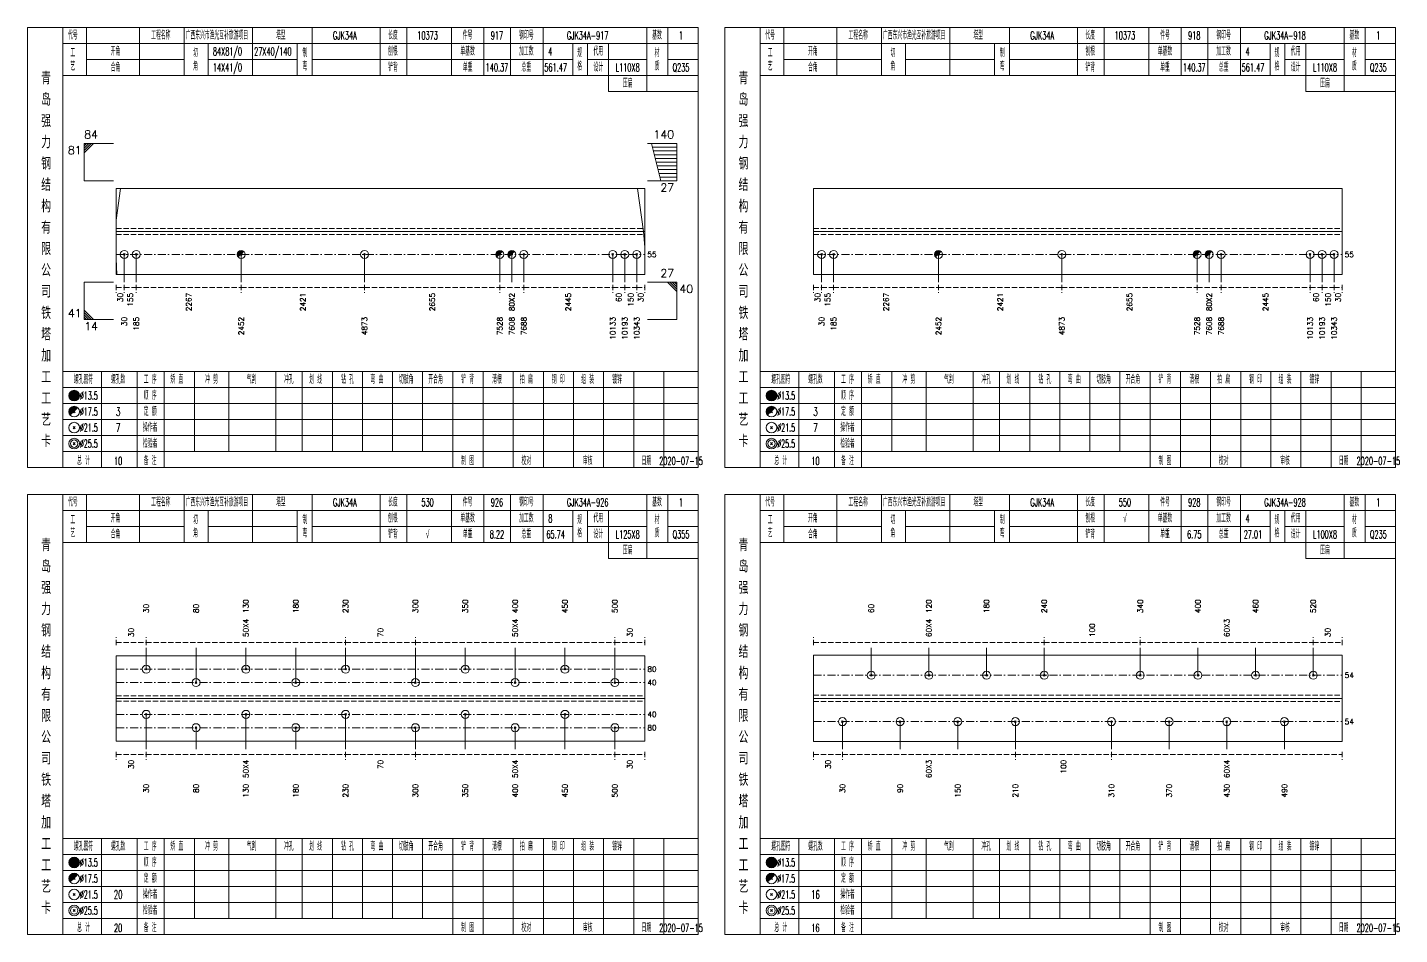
# Model space of a CAD drawing. Extents: x 0 to 2606, y -377 to 6479.
# Drawn here: x 0 to 514, y 2100 to 2440 of the extents above; entities that cross this region are included whole.
import ezdxf
from ezdxf.enums import TextEntityAlignment as Align

# ---------------------------------------------------------------- set-up
doc = ezdxf.new("R2010")
doc.units = 0
doc.header["$MEASUREMENT"] = 0
doc.linetypes.add('一点画线', pattern=[5.2, 3, -1, 0.2, -1])
doc.linetypes.add('虚线', pattern=[2.75, 2, -0.75])
doc.layers.get('0').update_dxf_attribs({"linetype": 'CONTINUOUS', "lineweight": 25})
doc.layers.add('1', color=7, linetype='CONTINUOUS', lineweight=25)
doc.layers.add('4', color=7, linetype='CONTINUOUS', lineweight=25)
doc.styles.get("Standard").update_dxf_attribs({"font": 'simplex.shx', "width": 0.7, "height": 3, "bigfont": 'gbhzfs.shx'})

msp = doc.modelspace()

# ---------------------------------------------------------------- linework, layer by layer
at = {"color": 7, "linetype": 'Continuous', "lineweight": 13}
for p, q in [((21.3, 2396.5), (32.3, 2396.5)), ((21.3, 2382.5), (21.3, 2396.5)), ((22.18, 2396.5), (21.3, 2395.62)), ((23.05, 2396.5), (21.3, 2394.75)), ((23.93, 2396.5), (21.3, 2393.88)), ((24.8, 2396.5), (21.3, 2393)), ((243.4, 2396.5), (232.4, 2396.5)), ((237.4, 2382.5), (233.9, 2396.5)), ((243.4, 2395.1), (234.25, 2395.1)), ((243.4, 2393.7), (234.6, 2393.7)), ((243.4, 2392.3), (234.95, 2392.3)), ((243.4, 2382.5), (243.4, 2396.5)), ((243.4, 2390.9), (235.3, 2390.9)), ((243.4, 2389.5), (235.65, 2389.5)), ((243.4, 2388.1), (236, 2388.1)), ((243.4, 2386.7), (236.35, 2386.7)), ((21.3, 2382.5), (32.3, 2382.5)), ((243.4, 2382.5), (232.4, 2382.5)), ((243.4, 2385.3), (236.7, 2385.3)), ((243.4, 2383.9), (237.05, 2383.9)), ((33.3, 2367.74), (34.9, 2379.59)), ((230.88, 2363.5), (228.73, 2379.59)), ((231.4, 2357.65), (230.88, 2363.5)), ((33.3, 2353.41), (33.57, 2347.41)), ((36.3, 2354.91), (36.3, 2344.5)), ((40.8, 2354.91), (40.8, 2344.5)), ((80.13, 2354.91), (80.13, 2344.5)), ((126.36, 2354.91), (126.36, 2344.5)), ((177.07, 2354.91), (177.07, 2344.5)), ((181.57, 2354.91), (181.57, 2344.5)), ((186.07, 2354.91), (186.07, 2344.5)), ((219.4, 2354.91), (219.4, 2344.5)), ((223.9, 2354.91), (223.9, 2344.5)), ((228.4, 2354.91), (228.4, 2344.5)), ((297.7, 2354.91), (297.7, 2344.5)), ((302.2, 2354.91), (302.2, 2344.5)), ((341.53, 2354.91), (341.53, 2344.5)), ((387.76, 2354.91), (387.76, 2344.5)), ((438.47, 2354.91), (438.47, 2344.5)), ((442.97, 2354.91), (442.97, 2344.5)), ((447.47, 2354.91), (447.47, 2344.5)), ((480.8, 2354.91), (480.8, 2344.5)), ((485.3, 2354.91), (485.3, 2344.5)), ((489.8, 2354.91), (489.8, 2344.5)), ((21.3, 2344.5), (32.3, 2344.5)), ((21.3, 2344.5), (21.3, 2330.5)), ((243.4, 2344.5), (232.4, 2344.5)), ((239.9, 2344.5), (243.4, 2341)), ((240.78, 2344.5), (243.4, 2341.88)), ((241.65, 2344.5), (243.4, 2342.75)), ((242.53, 2344.5), (243.4, 2343.62)), ((243.4, 2344.5), (243.4, 2330.5)), ((24.8, 2330.5), (21.3, 2334)), ((23.93, 2330.5), (21.3, 2333.12)), ((23.05, 2330.5), (21.3, 2332.25)), ((22.18, 2330.5), (21.3, 2331.38)), ((21.3, 2330.5), (32.3, 2330.5)), ((243.4, 2330.5), (232.4, 2330.5)), ((44.51, 2199.46), (44.51, 2207.5)), ((63.2, 2194.46), (63.2, 2207.5)), ((81.89, 2199.46), (81.89, 2207.5)), ((100.58, 2194.46), (100.58, 2207.5)), ((119.27, 2199.46), (119.27, 2207.5)), ((145.43, 2194.46), (145.43, 2207.5)), ((164.12, 2199.46), (164.12, 2207.5)), ((182.81, 2194.46), (182.81, 2207.5)), ((201.5, 2199.46), (201.5, 2207.5)), ((220.19, 2194.46), (220.19, 2207.5)), ((316.31, 2197.2), (316.31, 2207.5)), ((337.92, 2197.2), (337.92, 2207.5)), ((359.53, 2197.2), (359.53, 2207.5)), ((381.14, 2197.2), (381.14, 2207.5)), ((417.16, 2197.2), (417.16, 2207.5)), ((438.77, 2197.2), (438.77, 2207.5)), ((460.38, 2197.2), (460.38, 2207.5)), ((481.99, 2197.2), (481.99, 2207.5)), ((44.21, 2199.16), (44.81, 2199.76)), ((44.81, 2199.16), (44.21, 2199.76)), ((81.59, 2199.16), (82.19, 2199.76)), ((82.19, 2199.16), (81.59, 2199.76)), ((118.97, 2199.16), (119.57, 2199.76)), ((119.57, 2199.16), (118.97, 2199.76)), ((163.82, 2199.16), (164.42, 2199.76)), ((164.42, 2199.16), (163.82, 2199.76)), ((201.2, 2199.16), (201.8, 2199.76)), ((201.8, 2199.16), (201.2, 2199.76)), ((316.01, 2196.9), (316.61, 2197.5)), ((316.61, 2196.9), (316.01, 2197.5)), ((337.62, 2196.9), (338.22, 2197.5)), ((338.22, 2196.9), (337.62, 2197.5)), ((359.23, 2196.9), (359.83, 2197.5)), ((359.83, 2196.9), (359.23, 2197.5)), ((380.84, 2196.9), (381.44, 2197.5)), ((381.44, 2196.9), (380.84, 2197.5)), ((416.86, 2196.9), (417.46, 2197.5)), ((417.46, 2196.9), (416.86, 2197.5)), ((438.47, 2196.9), (439.07, 2197.5)), ((439.07, 2196.9), (438.47, 2197.5)), ((460.08, 2196.9), (460.68, 2197.5)), ((460.68, 2196.9), (460.08, 2197.5)), ((481.69, 2196.9), (482.29, 2197.5)), ((482.29, 2196.9), (481.69, 2197.5)), ((62.9, 2194.16), (63.5, 2194.76)), ((63.5, 2194.16), (62.9, 2194.76)), ((100.28, 2194.16), (100.88, 2194.76)), ((100.88, 2194.16), (100.28, 2194.76)), ((145.13, 2194.16), (145.73, 2194.76)), ((145.73, 2194.16), (145.13, 2194.76)), ((182.51, 2194.16), (183.11, 2194.76)), ((183.11, 2194.16), (182.51, 2194.76)), ((219.89, 2194.16), (220.49, 2194.76)), ((220.49, 2194.16), (219.89, 2194.76)), ((44.51, 2182.54), (44.51, 2169.5)), ((81.89, 2182.54), (81.89, 2169.5)), ((119.27, 2182.54), (119.27, 2169.5)), ((164.12, 2182.54), (164.12, 2169.5)), ((201.5, 2182.54), (201.5, 2169.5)), ((63.2, 2177.54), (63.2, 2169.5)), ((100.58, 2177.54), (100.58, 2169.5)), ((145.43, 2177.54), (145.43, 2169.5)), ((182.81, 2177.54), (182.81, 2169.5)), ((220.19, 2177.54), (220.19, 2169.5)), ((305.51, 2179.8), (305.51, 2169.5)), ((327.12, 2179.8), (327.12, 2169.5)), ((348.73, 2179.8), (348.73, 2169.5)), ((370.34, 2179.8), (370.34, 2169.5)), ((406.36, 2179.8), (406.36, 2169.5)), ((427.97, 2179.8), (427.97, 2169.5)), ((449.58, 2179.8), (449.58, 2169.5)), ((471.19, 2179.8), (471.19, 2169.5))]:
    msp.add_line(p, q, dxfattribs=at)
at = {"color": 7, "linetype": 'Continuous', "lineweight": 18}
for p, q in [((33.3, 2379.59), (33.3, 2347.41)), ((33.3, 2379.59), (231.4, 2379.59)), ((231.4, 2379.59), (231.4, 2347.41)), ((294.7, 2379.59), (294.7, 2347.41)), ((294.7, 2379.59), (492.8, 2379.59)), ((492.8, 2379.59), (492.8, 2347.41)), ((33.3, 2363.5), (231.4, 2363.5)), ((294.7, 2363.5), (492.8, 2363.5)), ((33.3, 2204.46), (33.3, 2172.54)), ((33.3, 2204.46), (231.4, 2204.46)), ((231.4, 2204.46), (231.4, 2172.54)), ((294.7, 2204.7), (294.7, 2172.3)), ((294.7, 2204.7), (492.8, 2204.7)), ((492.8, 2204.7), (492.8, 2172.3)), ((33.3, 2188.5), (231.4, 2188.5)), ((294.7, 2188.5), (492.8, 2188.5))]:
    msp.add_line(p, q, dxfattribs=at)
at = {"color": 1, "linetype": '虚线', "lineweight": 18}
for p, q in [((33.3, 2364.59), (231.4, 2364.59)), ((33.3, 2362.41), (231.4, 2362.41)), ((294.7, 2364.59), (492.8, 2364.59)), ((294.7, 2362.41), (492.8, 2362.41)), ((33.3, 2189.46), (231.4, 2189.46)), ((33.3, 2187.54), (231.4, 2187.54)), ((294.7, 2189.7), (492.8, 2189.7)), ((294.7, 2187.3), (492.8, 2187.3))]:
    msp.add_line(p, q, dxfattribs=at)
at = {"color": 3, "linetype": '一点画线', "lineweight": 13}
for p, q in [((33.3, 2354.91), (231.4, 2354.91)), ((294.7, 2354.91), (492.8, 2354.91)), ((33.3, 2199.46), (231.4, 2199.46)), ((294.7, 2197.2), (492.8, 2197.2)), ((33.3, 2194.46), (231.4, 2194.46)), ((33.3, 2182.54), (231.4, 2182.54)), ((33.3, 2177.54), (231.4, 2177.54)), ((294.7, 2179.8), (492.8, 2179.8))]:
    msp.add_line(p, q, dxfattribs=at)
at = {"color": 8, "linetype": '虚线', "lineweight": 9}
for p, q in [((33.3, 2343.5), (33.3, 2340.5)), ((33.3, 2342.5), (36.3, 2342.5)), ((36.3, 2343.5), (36.3, 2340.5)), ((36.3, 2343.5), (36.3, 2340.5)), ((36.3, 2342.5), (40.8, 2342.5)), ((40.8, 2343.5), (40.8, 2340.5)), ((40.8, 2343.5), (40.8, 2340.5)), ((40.8, 2342.5), (80.13, 2342.5)), ((80.13, 2343.5), (80.13, 2340.5)), ((80.13, 2343.5), (80.13, 2340.5)), ((80.13, 2342.5), (126.36, 2342.5)), ((126.36, 2343.5), (126.36, 2340.5)), ((126.36, 2343.5), (126.36, 2340.5)), ((126.36, 2342.5), (177.07, 2342.5)), ((177.07, 2343.5), (177.07, 2340.5)), ((177.07, 2343.5), (177.07, 2340.5)), ((177.07, 2342.5), (186.07, 2342.5)), ((186.07, 2343.5), (186.07, 2340.5)), ((186.07, 2343.5), (186.07, 2340.5)), ((186.07, 2342.5), (219.4, 2342.5)), ((219.4, 2343.5), (219.4, 2340.5)), ((219.4, 2343.5), (219.4, 2340.5)), ((219.4, 2342.5), (223.9, 2342.5)), ((223.9, 2343.5), (223.9, 2340.5)), ((223.9, 2343.5), (223.9, 2340.5)), ((223.9, 2342.5), (228.4, 2342.5)), ((228.4, 2343.5), (228.4, 2340.5)), ((228.4, 2343.5), (228.4, 2340.5)), ((228.4, 2342.5), (231.4, 2342.5)), ((231.4, 2343.5), (231.4, 2340.5)), ((294.7, 2343.5), (294.7, 2340.5)), ((294.7, 2342.5), (297.7, 2342.5)), ((297.7, 2343.5), (297.7, 2340.5)), ((297.7, 2343.5), (297.7, 2340.5)), ((297.7, 2342.5), (302.2, 2342.5)), ((302.2, 2343.5), (302.2, 2340.5)), ((302.2, 2343.5), (302.2, 2340.5)), ((302.2, 2342.5), (341.53, 2342.5)), ((341.53, 2343.5), (341.53, 2340.5)), ((341.53, 2343.5), (341.53, 2340.5)), ((341.53, 2342.5), (387.76, 2342.5)), ((387.76, 2343.5), (387.76, 2340.5)), ((387.76, 2343.5), (387.76, 2340.5)), ((387.76, 2342.5), (438.47, 2342.5)), ((438.47, 2343.5), (438.47, 2340.5)), ((438.47, 2343.5), (438.47, 2340.5)), ((438.47, 2342.5), (447.47, 2342.5)), ((447.47, 2343.5), (447.47, 2340.5)), ((447.47, 2343.5), (447.47, 2340.5)), ((447.47, 2342.5), (480.8, 2342.5)), ((480.8, 2343.5), (480.8, 2340.5)), ((480.8, 2343.5), (480.8, 2340.5)), ((480.8, 2342.5), (485.3, 2342.5)), ((485.3, 2343.5), (485.3, 2340.5)), ((485.3, 2343.5), (485.3, 2340.5)), ((485.3, 2342.5), (489.8, 2342.5)), ((489.8, 2343.5), (489.8, 2340.5)), ((489.8, 2343.5), (489.8, 2340.5)), ((489.8, 2342.5), (492.8, 2342.5)), ((492.8, 2343.5), (492.8, 2340.5)), ((33.3, 2208.5), (33.3, 2211.5)), ((33.3, 2209.5), (44.51, 2209.5)), ((44.51, 2208.5), (44.51, 2211.5)), ((44.51, 2208.5), (44.51, 2211.5)), ((44.51, 2209.5), (119.27, 2209.5)), ((119.27, 2208.5), (119.27, 2211.5)), ((119.27, 2208.5), (119.27, 2211.5)), ((119.27, 2209.5), (145.43, 2209.5)), ((145.43, 2208.5), (145.43, 2211.5)), ((145.43, 2208.5), (145.43, 2211.5)), ((145.43, 2209.5), (220.19, 2209.5)), ((220.19, 2208.5), (220.19, 2211.5)), ((220.19, 2208.5), (220.19, 2211.5)), ((220.19, 2209.5), (231.4, 2209.5)), ((231.4, 2208.5), (231.4, 2211.5)), ((294.7, 2208.5), (294.7, 2211.5)), ((294.7, 2209.5), (381.14, 2209.5)), ((381.14, 2208.5), (381.14, 2211.5)), ((381.14, 2208.5), (381.14, 2211.5)), ((381.14, 2209.5), (417.16, 2209.5)), ((417.16, 2208.5), (417.16, 2211.5)), ((417.16, 2208.5), (417.16, 2211.5)), ((417.16, 2209.5), (481.99, 2209.5)), ((481.99, 2208.5), (481.99, 2211.5)), ((481.99, 2208.5), (481.99, 2211.5)), ((481.99, 2209.5), (492.8, 2209.5)), ((492.8, 2208.5), (492.8, 2211.5)), ((33.3, 2168.5), (33.3, 2165.5)), ((33.3, 2167.5), (44.51, 2167.5)), ((44.51, 2168.5), (44.51, 2165.5)), ((44.51, 2168.5), (44.51, 2165.5)), ((44.51, 2167.5), (119.27, 2167.5)), ((119.27, 2168.5), (119.27, 2165.5)), ((119.27, 2168.5), (119.27, 2165.5)), ((119.27, 2167.5), (145.43, 2167.5)), ((145.43, 2168.5), (145.43, 2165.5)), ((145.43, 2168.5), (145.43, 2165.5)), ((145.43, 2167.5), (220.19, 2167.5)), ((220.19, 2168.5), (220.19, 2165.5)), ((220.19, 2168.5), (220.19, 2165.5)), ((220.19, 2167.5), (231.4, 2167.5)), ((231.4, 2168.5), (231.4, 2165.5)), ((294.7, 2168.5), (294.7, 2165.5)), ((294.7, 2167.5), (305.51, 2167.5)), ((305.51, 2168.5), (305.51, 2165.5)), ((305.51, 2168.5), (305.51, 2165.5)), ((305.51, 2167.5), (370.34, 2167.5)), ((370.34, 2168.5), (370.34, 2165.5)), ((370.34, 2168.5), (370.34, 2165.5)), ((370.34, 2167.5), (406.36, 2167.5)), ((406.36, 2168.5), (406.36, 2165.5)), ((406.36, 2168.5), (406.36, 2165.5)), ((406.36, 2167.5), (492.8, 2167.5)), ((492.8, 2168.5), (492.8, 2165.5))]:
    msp.add_line(p, q, dxfattribs=at)
at = {"color": 7, "linetype": 'Continuous', "lineweight": 13}
for centre in [(44.51, 2199.46), (81.89, 2199.46), (119.27, 2199.46), (164.12, 2199.46), (201.5, 2199.46), (316.31, 2197.2), (337.92, 2197.2), (359.53, 2197.2), (381.14, 2197.2), (417.16, 2197.2), (438.77, 2197.2), (460.38, 2197.2), (481.99, 2197.2), (63.2, 2194.46), (100.58, 2194.46), (145.43, 2194.46), (182.81, 2194.46), (220.19, 2194.46)]:
    msp.add_circle(centre, 1.5, dxfattribs=at)
at = {"layer": '1', "color": 7, "linetype": 'Continuous', "lineweight": 13}
for p, q in [((36, 2354.61), (36.6, 2355.21)), ((36.6, 2354.61), (36, 2355.21)), ((40.5, 2354.61), (41.1, 2355.21)), ((41.1, 2354.61), (40.5, 2355.21)), ((126.06, 2354.61), (126.66, 2355.21)), ((126.66, 2354.61), (126.06, 2355.21)), ((185.77, 2354.61), (186.37, 2355.21)), ((186.37, 2354.61), (185.77, 2355.21)), ((219.1, 2354.61), (219.7, 2355.21)), ((219.7, 2354.61), (219.1, 2355.21)), ((223.6, 2354.61), (224.2, 2355.21)), ((224.2, 2354.61), (223.6, 2355.21)), ((228.1, 2354.61), (228.7, 2355.21)), ((228.7, 2354.61), (228.1, 2355.21)), ((297.4, 2354.61), (298, 2355.21)), ((298, 2354.61), (297.4, 2355.21)), ((301.9, 2354.61), (302.5, 2355.21)), ((302.5, 2354.61), (301.9, 2355.21)), ((387.46, 2354.61), (388.06, 2355.21)), ((388.06, 2354.61), (387.46, 2355.21)), ((447.17, 2354.61), (447.77, 2355.21)), ((447.77, 2354.61), (447.17, 2355.21)), ((480.5, 2354.61), (481.1, 2355.21)), ((481.1, 2354.61), (480.5, 2355.21)), ((485, 2354.61), (485.6, 2355.21)), ((485.6, 2354.61), (485, 2355.21)), ((489.5, 2354.61), (490.1, 2355.21)), ((490.1, 2354.61), (489.5, 2355.21)), ((44.21, 2182.24), (44.81, 2182.84)), ((44.81, 2182.24), (44.21, 2182.84)), ((81.59, 2182.24), (82.19, 2182.84)), ((82.19, 2182.24), (81.59, 2182.84)), ((118.97, 2182.24), (119.57, 2182.84)), ((119.57, 2182.24), (118.97, 2182.84)), ((163.82, 2182.24), (164.42, 2182.84)), ((164.42, 2182.24), (163.82, 2182.84)), ((201.2, 2182.24), (201.8, 2182.84)), ((201.8, 2182.24), (201.2, 2182.84)), ((62.9, 2177.24), (63.5, 2177.84)), ((63.5, 2177.24), (62.9, 2177.84)), ((100.28, 2177.24), (100.88, 2177.84)), ((100.88, 2177.24), (100.28, 2177.84)), ((145.13, 2177.24), (145.73, 2177.84)), ((145.73, 2177.24), (145.13, 2177.84)), ((182.51, 2177.24), (183.11, 2177.84)), ((183.11, 2177.24), (182.51, 2177.84)), ((219.89, 2177.24), (220.49, 2177.84)), ((220.49, 2177.24), (219.89, 2177.84)), ((305.21, 2179.5), (305.81, 2180.1)), ((305.81, 2179.5), (305.21, 2180.1)), ((326.82, 2179.5), (327.42, 2180.1)), ((327.42, 2179.5), (326.82, 2180.1)), ((348.43, 2179.5), (349.03, 2180.1)), ((349.03, 2179.5), (348.43, 2180.1)), ((370.04, 2179.5), (370.64, 2180.1)), ((370.64, 2179.5), (370.04, 2180.1)), ((406.06, 2179.5), (406.66, 2180.1)), ((406.66, 2179.5), (406.06, 2180.1)), ((427.67, 2179.5), (428.27, 2180.1)), ((428.27, 2179.5), (427.67, 2180.1)), ((449.28, 2179.5), (449.88, 2180.1)), ((449.88, 2179.5), (449.28, 2180.1)), ((470.89, 2179.5), (471.49, 2180.1)), ((471.49, 2179.5), (470.89, 2180.1))]:
    msp.add_line(p, q, dxfattribs=at)
at = {"layer": '1', "color": 7, "linetype": 'Continuous', "lineweight": 0}
for p, q in [((79.83, 2354.61), (80.43, 2355.21)), ((79.83, 2355.21), (80.43, 2354.61)), ((176.77, 2354.61), (177.37, 2355.21)), ((176.77, 2355.21), (177.37, 2354.61)), ((181.27, 2354.61), (181.87, 2355.21)), ((181.27, 2355.21), (181.87, 2354.61)), ((341.23, 2354.61), (341.83, 2355.21)), ((341.23, 2355.21), (341.83, 2354.61)), ((438.17, 2354.61), (438.77, 2355.21)), ((438.17, 2355.21), (438.77, 2354.61)), ((442.67, 2354.61), (443.27, 2355.21)), ((442.67, 2355.21), (443.27, 2354.61))]:
    msp.add_line(p, q, dxfattribs=at)
at = {"layer": '1', "color": 7, "linetype": 'Continuous', "lineweight": 18}
for p, q in [((33.3, 2347.41), (231.4, 2347.41)), ((294.7, 2347.41), (492.8, 2347.41)), ((33.3, 2172.54), (231.4, 2172.54)), ((294.7, 2172.3), (492.8, 2172.3))]:
    msp.add_line(p, q, dxfattribs=at)
at = {"layer": '1', "color": 7, "linetype": 'Continuous', "lineweight": 13}
for centre in [(36.3, 2354.91), (40.8, 2354.91), (80.13, 2354.91), (126.36, 2354.91), (177.07, 2354.91), (181.57, 2354.91), (186.07, 2354.91), (219.4, 2354.91), (223.9, 2354.91), (228.4, 2354.91), (297.7, 2354.91), (302.2, 2354.91), (341.53, 2354.91), (387.76, 2354.91), (438.47, 2354.91), (442.97, 2354.91), (447.47, 2354.91), (480.8, 2354.91), (485.3, 2354.91), (489.8, 2354.91), (44.51, 2182.54), (81.89, 2182.54), (119.27, 2182.54), (164.12, 2182.54), (201.5, 2182.54), (305.51, 2179.8), (327.12, 2179.8), (348.73, 2179.8), (370.34, 2179.8), (406.36, 2179.8), (427.97, 2179.8), (449.58, 2179.8), (471.19, 2179.8), (63.2, 2177.54), (100.58, 2177.54), (145.43, 2177.54), (182.81, 2177.54), (220.19, 2177.54)]:
    msp.add_circle(centre, 1.5, dxfattribs=at)
for centre, radius in [((80.13, 2354.91), 1.35), ((80.13, 2354.91), 1.2), ((80.13, 2354.91), 1.05), ((80.13, 2354.91), 0.9), ((177.07, 2354.91), 1.35), ((177.07, 2354.91), 1.2), ((177.07, 2354.91), 1.05), ((177.07, 2354.91), 0.9), ((181.57, 2354.91), 1.35), ((181.57, 2354.91), 1.2), ((181.57, 2354.91), 1.05), ((181.57, 2354.91), 0.9), ((341.53, 2354.91), 1.35), ((341.53, 2354.91), 1.2), ((341.53, 2354.91), 1.05), ((341.53, 2354.91), 0.9), ((438.47, 2354.91), 1.35), ((438.47, 2354.91), 1.2), ((438.47, 2354.91), 1.05), ((438.47, 2354.91), 0.9), ((442.97, 2354.91), 1.35), ((442.97, 2354.91), 1.2), ((442.97, 2354.91), 1.05), ((442.97, 2354.91), 0.9), ((80.13, 2354.91), 0.75), ((80.13, 2354.91), 0.6), ((80.13, 2354.91), 0.45), ((80.13, 2354.91), 0.3), ((80.13, 2354.91), 0.15), ((177.07, 2354.91), 0.75), ((177.07, 2354.91), 0.6), ((177.07, 2354.91), 0.45), ((177.07, 2354.91), 0.3), ((177.07, 2354.91), 0.15), ((181.57, 2354.91), 0.75), ((181.57, 2354.91), 0.6), ((181.57, 2354.91), 0.45), ((181.57, 2354.91), 0.3), ((181.57, 2354.91), 0.15), ((341.53, 2354.91), 0.75), ((341.53, 2354.91), 0.6), ((341.53, 2354.91), 0.45), ((341.53, 2354.91), 0.3), ((341.53, 2354.91), 0.15), ((438.47, 2354.91), 0.75), ((438.47, 2354.91), 0.6), ((438.47, 2354.91), 0.45), ((438.47, 2354.91), 0.3), ((438.47, 2354.91), 0.15), ((442.97, 2354.91), 0.75), ((442.97, 2354.91), 0.6), ((442.97, 2354.91), 0.45), ((442.97, 2354.91), 0.3), ((442.97, 2354.91), 0.15)]:
    msp.add_arc(centre, radius, 45, 225, dxfattribs=at)
at = {"layer": '4', "color": 1, "linetype": 'Continuous', "lineweight": 18}
for p, q in [((13.3, 2275), (13.3, 2440)), ((22.2, 2422), (22.2, 2440)), ((42, 2422), (42, 2440)), ((58.8, 2422), (58.8, 2440)), ((84.4, 2422), (84.4, 2440)), ((106.7, 2422), (106.7, 2440)), ((132.2, 2422), (132.2, 2440)), ((142.2, 2422), (142.2, 2440)), ((158.9, 2422), (158.9, 2440)), ((171.1, 2422), (171.1, 2440)), ((181.1, 2422), (181.1, 2440)), ((193.3, 2422), (193.3, 2440)), ((232.2, 2416), (232.2, 2440)), ((240, 2422), (240, 2440)), ((274.7, 2275), (274.7, 2440)), ((283.6, 2422), (283.6, 2440)), ((303.4, 2422), (303.4, 2440)), ((320.2, 2422), (320.2, 2440)), ((345.8, 2422), (345.8, 2440)), ((368.1, 2422), (368.1, 2440)), ((393.6, 2422), (393.6, 2440)), ((403.6, 2422), (403.6, 2440)), ((420.3, 2422), (420.3, 2440)), ((432.5, 2422), (432.5, 2440)), ((442.5, 2422), (442.5, 2440)), ((454.7, 2422), (454.7, 2440)), ((493.6, 2416), (493.6, 2440)), ((501.4, 2422), (501.4, 2440)), ((13.3, 2434), (251.4, 2434)), ((67.8, 2422), (67.8, 2434)), ((101.1, 2422), (101.1, 2434)), ((204.4, 2422), (204.4, 2434)), ((210, 2422), (210, 2434)), ((217.8, 2416), (217.8, 2434)), ((274.7, 2434), (512.8, 2434)), ((329.2, 2422), (329.2, 2434)), ((362.5, 2422), (362.5, 2434)), ((465.8, 2422), (465.8, 2434)), ((471.4, 2422), (471.4, 2434)), ((479.2, 2416), (479.2, 2434)), ((22.2, 2428), (58.8, 2428)), ((67.8, 2428), (101.1, 2428)), ((106.7, 2428), (204.4, 2428)), ((210, 2428), (232.2, 2428)), ((240, 2428), (251.4, 2428)), ((283.6, 2428), (320.2, 2428)), ((329.2, 2428), (362.5, 2428)), ((368.1, 2428), (465.8, 2428)), ((471.4, 2428), (493.6, 2428)), ((501.4, 2428), (512.8, 2428)), ((13.3, 2422), (251.4, 2422)), ((274.7, 2422), (512.8, 2422)), ((217.8, 2416), (251.4, 2416)), ((479.2, 2416), (512.8, 2416)), ((13.3, 2311), (251.4, 2311)), ((27.8, 2275), (27.8, 2311)), ((41.1, 2275), (41.1, 2311)), ((51.2, 2275), (51.2, 2311)), ((62.6, 2281), (62.6, 2311)), ((75.5, 2281), (75.5, 2311)), ((93.1, 2281), (93.1, 2311)), ((103, 2281), (103, 2311)), ((114.3, 2281), (114.3, 2311)), ((125.6, 2281), (125.6, 2311)), ((136.9, 2281), (136.9, 2311)), ((148.1, 2281), (148.1, 2311)), ((159.5, 2281), (159.5, 2311)), ((170.8, 2281), (170.8, 2311)), ((182.1, 2281), (182.1, 2311)), ((193.4, 2281), (193.4, 2311)), ((204.7, 2281), (204.7, 2311)), ((216, 2281), (216, 2311)), ((227.3, 2281), (227.3, 2311)), ((238.6, 2281), (238.6, 2311)), ((274.7, 2311), (512.8, 2311)), ((289.2, 2275), (289.2, 2311)), ((302.5, 2275), (302.5, 2311)), ((312.6, 2275), (312.6, 2311)), ((324, 2281), (324, 2311)), ((336.9, 2281), (336.9, 2311)), ((354.5, 2281), (354.5, 2311)), ((364.4, 2281), (364.4, 2311)), ((375.7, 2281), (375.7, 2311)), ((387, 2281), (387, 2311)), ((398.3, 2281), (398.3, 2311)), ((409.5, 2281), (409.5, 2311)), ((420.9, 2281), (420.9, 2311)), ((432.2, 2281), (432.2, 2311)), ((443.5, 2281), (443.5, 2311)), ((454.8, 2281), (454.8, 2311)), ((466.1, 2281), (466.1, 2311)), ((477.4, 2281), (477.4, 2311)), ((488.7, 2281), (488.7, 2311)), ((500, 2281), (500, 2311)), ((13.3, 2305), (251.4, 2305)), ((274.7, 2305), (512.8, 2305)), ((13.3, 2299), (251.4, 2299)), ((274.7, 2299), (512.8, 2299)), ((13.3, 2293), (251.4, 2293)), ((274.7, 2293), (512.8, 2293)), ((13.3, 2287), (251.4, 2287)), ((274.7, 2287), (512.8, 2287)), ((13.3, 2281), (251.4, 2281)), ((159.5, 2275), (159.5, 2281)), ((170.8, 2275), (170.8, 2281)), ((182.1, 2275), (182.1, 2281)), ((193.4, 2275), (193.4, 2281)), ((204.7, 2275), (204.7, 2281)), ((216, 2275), (216, 2281)), ((227.3, 2275), (227.3, 2281)), ((238.6, 2275), (238.6, 2281)), ((274.7, 2281), (512.8, 2281)), ((420.9, 2275), (420.9, 2281)), ((432.2, 2275), (432.2, 2281)), ((443.5, 2275), (443.5, 2281)), ((454.8, 2275), (454.8, 2281)), ((466.1, 2275), (466.1, 2281)), ((477.4, 2275), (477.4, 2281)), ((488.7, 2275), (488.7, 2281)), ((500, 2275), (500, 2281)), ((13.3, 2100), (13.3, 2265)), ((22.2, 2247), (22.2, 2265)), ((42, 2247), (42, 2265)), ((58.8, 2247), (58.8, 2265)), ((84.4, 2247), (84.4, 2265)), ((106.7, 2247), (106.7, 2265)), ((132.2, 2247), (132.2, 2265)), ((142.2, 2247), (142.2, 2265)), ((158.9, 2247), (158.9, 2265)), ((171.1, 2247), (171.1, 2265)), ((181.1, 2247), (181.1, 2265)), ((193.3, 2247), (193.3, 2265)), ((232.2, 2241), (232.2, 2265)), ((240, 2247), (240, 2265)), ((274.7, 2100), (274.7, 2265)), ((283.6, 2247), (283.6, 2265)), ((303.4, 2247), (303.4, 2265)), ((320.2, 2247), (320.2, 2265)), ((345.8, 2247), (345.8, 2265)), ((368.1, 2247), (368.1, 2265)), ((393.6, 2247), (393.6, 2265)), ((403.6, 2247), (403.6, 2265)), ((420.3, 2247), (420.3, 2265)), ((432.5, 2247), (432.5, 2265)), ((442.5, 2247), (442.5, 2265)), ((454.7, 2247), (454.7, 2265)), ((493.6, 2241), (493.6, 2265)), ((501.4, 2247), (501.4, 2265)), ((13.3, 2259), (251.4, 2259)), ((67.8, 2247), (67.8, 2259)), ((101.1, 2247), (101.1, 2259)), ((204.4, 2247), (204.4, 2259)), ((210, 2247), (210, 2259)), ((217.8, 2241), (217.8, 2259)), ((274.7, 2259), (512.8, 2259)), ((329.2, 2247), (329.2, 2259)), ((362.5, 2247), (362.5, 2259)), ((465.8, 2247), (465.8, 2259)), ((471.4, 2247), (471.4, 2259)), ((479.2, 2241), (479.2, 2259)), ((22.2, 2253), (58.8, 2253)), ((67.8, 2253), (101.1, 2253)), ((106.7, 2253), (204.4, 2253)), ((210, 2253), (232.2, 2253)), ((240, 2253), (251.4, 2253)), ((283.6, 2253), (320.2, 2253)), ((329.2, 2253), (362.5, 2253)), ((368.1, 2253), (465.8, 2253)), ((471.4, 2253), (493.6, 2253)), ((501.4, 2253), (512.8, 2253)), ((13.3, 2247), (251.4, 2247)), ((274.7, 2247), (512.8, 2247)), ((217.8, 2241), (251.4, 2241)), ((479.2, 2241), (512.8, 2241)), ((13.3, 2136), (251.4, 2136)), ((27.8, 2100), (27.8, 2136)), ((41.1, 2100), (41.1, 2136)), ((51.2, 2100), (51.2, 2136)), ((62.6, 2106), (62.6, 2136)), ((75.5, 2106), (75.5, 2136)), ((93.1, 2106), (93.1, 2136)), ((103, 2106), (103, 2136)), ((114.3, 2106), (114.3, 2136)), ((125.6, 2106), (125.6, 2136)), ((136.9, 2106), (136.9, 2136)), ((148.1, 2106), (148.1, 2136)), ((159.5, 2106), (159.5, 2136)), ((170.8, 2106), (170.8, 2136)), ((182.1, 2106), (182.1, 2136)), ((193.4, 2106), (193.4, 2136)), ((204.7, 2106), (204.7, 2136)), ((216, 2106), (216, 2136)), ((227.3, 2106), (227.3, 2136)), ((238.6, 2106), (238.6, 2136)), ((274.7, 2136), (512.8, 2136)), ((289.2, 2100), (289.2, 2136)), ((302.5, 2100), (302.5, 2136)), ((312.6, 2100), (312.6, 2136)), ((324, 2106), (324, 2136)), ((336.9, 2106), (336.9, 2136)), ((354.5, 2106), (354.5, 2136)), ((364.4, 2106), (364.4, 2136)), ((375.7, 2106), (375.7, 2136)), ((387, 2106), (387, 2136)), ((398.3, 2106), (398.3, 2136)), ((409.5, 2106), (409.5, 2136)), ((420.9, 2106), (420.9, 2136)), ((432.2, 2106), (432.2, 2136)), ((443.5, 2106), (443.5, 2136)), ((454.8, 2106), (454.8, 2136)), ((466.1, 2106), (466.1, 2136)), ((477.4, 2106), (477.4, 2136)), ((488.7, 2106), (488.7, 2136)), ((500, 2106), (500, 2136)), ((13.3, 2130), (251.4, 2130)), ((274.7, 2130), (512.8, 2130)), ((13.3, 2124), (251.4, 2124)), ((274.7, 2124), (512.8, 2124)), ((13.3, 2118), (251.4, 2118)), ((274.7, 2118), (512.8, 2118)), ((13.3, 2112), (251.4, 2112)), ((274.7, 2112), (512.8, 2112)), ((13.3, 2106), (251.4, 2106)), ((159.5, 2100), (159.5, 2106)), ((170.8, 2100), (170.8, 2106)), ((182.1, 2100), (182.1, 2106)), ((193.4, 2100), (193.4, 2106)), ((204.7, 2100), (204.7, 2106)), ((216, 2100), (216, 2106)), ((227.3, 2100), (227.3, 2106)), ((238.6, 2100), (238.6, 2106)), ((274.7, 2106), (512.8, 2106)), ((420.9, 2100), (420.9, 2106)), ((432.2, 2100), (432.2, 2106)), ((443.5, 2100), (443.5, 2106)), ((454.8, 2100), (454.8, 2106)), ((466.1, 2100), (466.1, 2106)), ((477.4, 2100), (477.4, 2106)), ((488.7, 2100), (488.7, 2106)), ((500, 2100), (500, 2106))]:
    msp.add_line(p, q, dxfattribs=at)
at = {"layer": '4', "color": 7, "linetype": 'Continuous', "lineweight": 13}
for p, q in [((17.3, 2301.8), (17.7, 2302.2)), ((17.7, 2301.8), (17.3, 2302.2)), ((278.7, 2301.8), (279.1, 2302.2)), ((279.1, 2301.8), (278.7, 2302.2)), ((17.1, 2289.6), (17.9, 2290.4)), ((17.9, 2289.6), (17.1, 2290.4)), ((278.5, 2289.6), (279.3, 2290.4)), ((279.3, 2289.6), (278.5, 2290.4)), ((17.1, 2283.6), (17.9, 2284.4)), ((17.9, 2283.6), (17.1, 2284.4)), ((278.5, 2283.6), (279.3, 2284.4)), ((279.3, 2283.6), (278.5, 2284.4)), ((17.3, 2126.8), (17.7, 2127.2)), ((17.7, 2126.8), (17.3, 2127.2)), ((278.7, 2126.8), (279.1, 2127.2)), ((279.1, 2126.8), (278.7, 2127.2)), ((17.1, 2114.6), (17.9, 2115.4)), ((17.9, 2114.6), (17.1, 2115.4)), ((278.5, 2114.6), (279.3, 2115.4)), ((279.3, 2114.6), (278.5, 2115.4)), ((17.1, 2108.6), (17.9, 2109.4)), ((17.9, 2108.6), (17.1, 2109.4)), ((278.5, 2108.6), (279.3, 2109.4)), ((279.3, 2108.6), (278.5, 2109.4))]:
    msp.add_line(p, q, dxfattribs=at)
at = {"layer": '4', "color": 7, "linetype": 'Continuous', "lineweight": 0}
for p, q in [((17.1, 2295.6), (17.9, 2296.4)), ((17.1, 2296.4), (17.9, 2295.6)), ((278.5, 2295.6), (279.3, 2296.4)), ((278.5, 2296.4), (279.3, 2295.6)), ((17.1, 2120.6), (17.9, 2121.4)), ((17.1, 2121.4), (17.9, 2120.6)), ((278.5, 2120.6), (279.3, 2121.4)), ((278.5, 2121.4), (279.3, 2120.6))]:
    msp.add_line(p, q, dxfattribs=at)
at = {"layer": '4', "color": 1, "linetype": 'Continuous', "lineweight": 18}
for points in [[(0, 2440), (0, 2275), (251.4, 2275), (251.4, 2440)], [(261.4, 2440), (261.4, 2275), (512.8, 2275), (512.8, 2440)], [(0, 2265), (0, 2100), (251.4, 2100), (251.4, 2265)], [(261.4, 2265), (261.4, 2100), (512.8, 2100), (512.8, 2265)]]:
    msp.add_lwpolyline(points, close=True, dxfattribs=at)
at = {"layer": '4', "color": 7, "linetype": 'Continuous', "lineweight": 13}
for centre, radius in [((17.5, 2302), 2), ((17.5, 2302), 1.8), ((17.5, 2302), 1.6), ((17.5, 2302), 1.4), ((17.5, 2302), 1.2), ((17.5, 2302), 1), ((17.5, 2302), 0.8), ((17.5, 2302), 0.6), ((17.5, 2302), 0.4), ((17.5, 2302), 0.2), ((278.9, 2302), 2), ((278.9, 2302), 1.8), ((278.9, 2302), 1.6), ((278.9, 2302), 1.4), ((278.9, 2302), 1.2), ((278.9, 2302), 1), ((278.9, 2302), 0.8), ((278.9, 2302), 0.6), ((278.9, 2302), 0.4), ((278.9, 2302), 0.2), ((17.5, 2296), 2), ((278.9, 2296), 2), ((17.5, 2290), 2), ((278.9, 2290), 2), ((17.5, 2284), 2), ((17.5, 2284), 1.4), ((278.9, 2284), 2), ((278.9, 2284), 1.4), ((17.5, 2127), 2), ((17.5, 2127), 1.8), ((17.5, 2127), 1.6), ((17.5, 2127), 1.4), ((17.5, 2127), 1.2), ((17.5, 2127), 1), ((17.5, 2127), 0.8), ((17.5, 2127), 0.6), ((17.5, 2127), 0.4), ((17.5, 2127), 0.2), ((278.9, 2127), 2), ((278.9, 2127), 1.8), ((278.9, 2127), 1.6), ((278.9, 2127), 1.4), ((278.9, 2127), 1.2), ((278.9, 2127), 1), ((278.9, 2127), 0.8), ((278.9, 2127), 0.6), ((278.9, 2127), 0.4), ((278.9, 2127), 0.2), ((17.5, 2121), 2), ((278.9, 2121), 2), ((17.5, 2115), 2), ((278.9, 2115), 2), ((17.5, 2109), 2), ((17.5, 2109), 1.4), ((278.9, 2109), 2), ((278.9, 2109), 1.4)]:
    msp.add_circle(centre, radius, dxfattribs=at)
for centre, radius in [((17.5, 2296), 1.8), ((17.5, 2296), 1.6), ((17.5, 2296), 1.4), ((17.5, 2296), 1.2), ((17.5, 2296), 1), ((17.5, 2296), 0.8), ((17.5, 2296), 0.6), ((17.5, 2296), 0.4), ((17.5, 2296), 0.2), ((278.9, 2296), 1.8), ((278.9, 2296), 1.6), ((278.9, 2296), 1.4), ((278.9, 2296), 1.2), ((278.9, 2296), 1), ((278.9, 2296), 0.8), ((278.9, 2296), 0.6), ((278.9, 2296), 0.4), ((278.9, 2296), 0.2), ((17.5, 2121), 1.8), ((17.5, 2121), 1.6), ((17.5, 2121), 1.4), ((17.5, 2121), 1.2), ((17.5, 2121), 1), ((17.5, 2121), 0.8), ((17.5, 2121), 0.6), ((17.5, 2121), 0.4), ((17.5, 2121), 0.2), ((278.9, 2121), 1.8), ((278.9, 2121), 1.6), ((278.9, 2121), 1.4), ((278.9, 2121), 1.2), ((278.9, 2121), 1), ((278.9, 2121), 0.8), ((278.9, 2121), 0.6), ((278.9, 2121), 0.4), ((278.9, 2121), 0.2)]:
    msp.add_arc(centre, radius, 45, 225, dxfattribs=at)

# ---------------------------------------------------------------- texts
at = {"color": 7, "linetype": 'Continuous', "lineweight": 13}
msp.add_text('84', height=3, dxfattribs=at).set_placement((21.3, 2397.5), align=Align.BOTTOM_LEFT)
for s, p in [('140', (242.4, 2397.5)), ('27', (242.4, 2345.5)), ('41', (20.3, 2330.5))]:
    msp.add_text(s, height=3, dxfattribs=at).set_placement(p, align=Align.BOTTOM_RIGHT)
for s, p in [('81', (20.3, 2395.5)), ('27', (242.4, 2381.5))]:
    msp.add_text(s, height=3, dxfattribs=at).set_placement(p, align=Align.TOP_RIGHT)
for s, p in [('55', (232.4, 2354.91)), ('55', (493.8, 2354.91)), ('80', (232.4, 2199.46)), ('54', (493.8, 2197.2)), ('40', (232.4, 2194.46)), ('40', (232.4, 2182.54)), ('80', (232.4, 2177.54)), ('54', (493.8, 2179.8))]:
    msp.add_text(s, height=2, dxfattribs=at).set_placement(p, align=Align.MIDDLE_LEFT)
for s, p in [('40', (244.4, 2343.5)), ('14', (21.3, 2329.5))]:
    msp.add_text(s, height=3, dxfattribs=at).set_placement(p, align=Align.TOP_LEFT)
at = {"color": 8, "linetype": 'Continuous', "lineweight": 9}
for s, p in [('30', (34.8, 2340.5)), ('155', (38.55, 2340.5)), ('2267', (60.46, 2340.5)), ('2421', (103.25, 2340.5)), ('2655', (151.72, 2340.5)), ('80X2', (181.57, 2340.5)), ('2445', (202.73, 2340.5)), ('60', (221.65, 2340.5)), ('150', (226.15, 2340.5)), ('30', (229.9, 2340.5)), ('30', (296.2, 2340.5)), ('155', (299.95, 2340.5)), ('2267', (321.86, 2340.5)), ('2421', (364.65, 2340.5)), ('2655', (413.12, 2340.5)), ('80X2', (442.97, 2340.5)), ('2445', (464.13, 2340.5)), ('60', (483.05, 2340.5)), ('150', (487.55, 2340.5)), ('30', (491.3, 2340.5)), ('30', (38.91, 2165.5)), ('50X4', (81.89, 2165.5)), ('70', (132.35, 2165.5)), ('50X4', (182.81, 2165.5)), ('30', (225.79, 2165.5)), ('30', (300.1, 2165.5)), ('60X3', (337.92, 2165.5)), ('100', (388.35, 2165.5)), ('60X4', (449.58, 2165.5))]:
    msp.add_text(s, height=2, rotation=90, dxfattribs=at).set_placement(p, align=Align.MIDDLE_RIGHT)
at = {"color": 7, "linetype": 'Continuous', "lineweight": 13}
for s, p in [('30', (44.51, 2220.5)), ('80', (63.2, 2220.5)), ('130', (81.89, 2220.5)), ('180', (100.58, 2220.5)), ('230', (119.27, 2220.5)), ('300', (145.43, 2220.5)), ('350', (164.12, 2220.5)), ('400', (182.81, 2220.5)), ('450', (201.5, 2220.5)), ('500', (220.19, 2220.5)), ('60', (316.31, 2220.5)), ('120', (337.92, 2220.5)), ('180', (359.53, 2220.5)), ('240', (381.14, 2220.5)), ('340', (417.16, 2220.5)), ('400', (438.77, 2220.5)), ('460', (460.38, 2220.5)), ('520', (481.99, 2220.5))]:
    msp.add_text(s, height=2, rotation=90, dxfattribs=at).set_placement(p, align=Align.MIDDLE_LEFT)
at = {"color": 8, "linetype": 'Continuous', "lineweight": 9}
for s, p in [('50X4', (81.89, 2211.5)), ('50X4', (182.81, 2211.5)), ('60X4', (337.92, 2211.5)), ('60X3', (449.58, 2211.5)), ('30', (38.91, 2211.5)), ('70', (132.35, 2211.5)), ('30', (225.79, 2211.5)), ('100', (399.15, 2211.5)), ('30', (487.4, 2211.5))]:
    msp.add_text(s, height=2, rotation=90, dxfattribs=at).set_placement(p, align=Align.MIDDLE_LEFT)
at = {"layer": '1', "color": 7, "linetype": 'Continuous', "lineweight": 13}
for s, p in [('30', (36.3, 2331.5)), ('185', (40.8, 2331.5)), ('2452', (80.13, 2331.5)), ('4873', (126.36, 2331.5)), ('7528', (177.07, 2331.5)), ('7608', (181.57, 2331.5)), ('7688', (186.07, 2331.5)), ('10133', (219.4, 2331.5)), ('10193', (223.9, 2331.5)), ('10343', (228.4, 2331.5)), ('30', (297.7, 2331.5)), ('185', (302.2, 2331.5)), ('2452', (341.53, 2331.5)), ('4873', (387.76, 2331.5)), ('7528', (438.47, 2331.5)), ('7608', (442.97, 2331.5)), ('7688', (447.47, 2331.5)), ('10133', (480.8, 2331.5)), ('10193', (485.3, 2331.5)), ('10343', (489.8, 2331.5)), ('30', (44.51, 2156.5)), ('80', (63.2, 2156.5)), ('130', (81.89, 2156.5)), ('180', (100.58, 2156.5)), ('230', (119.27, 2156.5)), ('300', (145.43, 2156.5)), ('350', (164.12, 2156.5)), ('400', (182.81, 2156.5)), ('450', (201.5, 2156.5)), ('500', (220.19, 2156.5)), ('30', (305.51, 2156.5)), ('90', (327.12, 2156.5)), ('150', (348.73, 2156.5)), ('210', (370.34, 2156.5)), ('310', (406.36, 2156.5)), ('370', (427.97, 2156.5)), ('430', (449.58, 2156.5)), ('490', (471.19, 2156.5))]:
    msp.add_text(s, height=2, rotation=90, dxfattribs=at).set_placement(p, align=Align.MIDDLE_RIGHT)
at = {"layer": '4', "color": 1, "linetype": 'Continuous', "lineweight": 13}
for s, height, width, p in [('代号', 3, 0.6, (17, 2437)), ('工程名称', 3, 0.6, (50, 2437)), ('广西东兴市渔光互补旅游项目', 3, 0.6, (71, 2437)), ('塔型', 3, 0.6, (95, 2437)), ('GJK34A', 3, 0.6, (119, 2437)), ('长度', 3, 0.6, (137, 2437)), ('10373', 3, 0.6, (150, 2437)), ('件号', 3, 0.6, (165, 2437)), ('917', 3, 0.6, (176, 2437)), ('钢印号', 3, 0.6, (187, 2437)), ('GJK34A-917', 3, 0.6, (210, 2437)), ('基数', 3, 0.6, (236, 2437)), ('1', 3, 0.6, (245, 2437)), ('代号', 3, 0.6, (278.4, 2437)), ('工程名称', 3, 0.6, (311.4, 2437)), ('广西东兴市渔光互补旅游项目', 3, 0.6, (332.4, 2437)), ('塔型', 3, 0.6, (356.4, 2437)), ('GJK34A', 3, 0.6, (380.4, 2437)), ('长度', 3, 0.6, (398.4, 2437)), ('10373', 3, 0.6, (411.4, 2437)), ('件号', 3, 0.6, (426.4, 2437)), ('918', 3, 0.6, (437.4, 2437)), ('钢印号', 3, 0.6, (448.4, 2437)), ('GJK34A-918', 3, 0.6, (471.4, 2437)), ('基数', 3, 0.6, (497.4, 2437)), ('1', 3, 0.6, (506.4, 2437)), ('84X81/0', 3, 0.6, (75, 2431)), ('27X40/140', 3, 0.6, (92, 2431)), ('工', 3, 0.6, (17, 2430.4)), ('开角', 3, 0.6, (33, 2431)), ('切', 3, 0.6, (63, 2430.4)), ('制', 3, 0.6, (104, 2430.4)), ('刨根', 3, 0.6, (137, 2431)), ('单基数', 3, 0.6, (165, 2431)), ('加工数', 3, 0.6, (187, 2431)), ('4', 3, 0.6, (196, 2431)), ('规', 3, 0.6, (207, 2430.4)), ('代用', 3, 0.6, (214, 2431)), ('材', 3, 0.6, (236, 2430.4)), ('工', 3, 0.6, (278.4, 2430.4)), ('开角', 3, 0.6, (294.4, 2431)), ('切', 3, 0.6, (324.4, 2430.4)), ('制', 3, 0.6, (365.4, 2430.4)), ('刨根', 3, 0.6, (398.4, 2431)), ('单基数', 3, 0.6, (426.4, 2431)), ('加工数', 3, 0.6, (448.4, 2431)), ('4', 3, 0.6, (457.4, 2431)), ('规', 3, 0.6, (468.4, 2430.4)), ('代用', 3, 0.6, (475.4, 2431)), ('材', 3, 0.6, (497.4, 2430.4)), ('青', 4.6, 0.8, (7, 2421)), ('艺', 3, 0.6, (17, 2425.4)), ('合角', 3, 0.6, (33, 2425)), ('角', 3, 0.6, (63, 2425.4)), ('14X41/0', 3, 0.6, (75, 2425)), ('弯', 3, 0.6, (104, 2425.4)), ('铲背', 3, 0.6, (137, 2425)), ('单重', 3, 0.6, (165, 2425)), ('140.37', 3, 0.6, (176, 2425)), ('总重', 3, 0.6, (187, 2425)), ('561.47', 3, 0.6, (198, 2425)), ('格', 3, 0.6, (207, 2425.4)), ('设计', 3, 0.6, (214, 2425)), ('L110X8', 3, 0.6, (225, 2425)), ('质', 3, 0.6, (236, 2425.4)), ('Q235', 3, 0.6, (245, 2425)), ('青', 4.6, 0.8, (268.4, 2421)), ('艺', 3, 0.6, (278.4, 2425.4)), ('合角', 3, 0.6, (294.4, 2425)), ('角', 3, 0.6, (324.4, 2425.4)), ('弯', 3, 0.6, (365.4, 2425.4)), ('铲背', 3, 0.6, (398.4, 2425)), ('单重', 3, 0.6, (426.4, 2425)), ('140.37', 3, 0.6, (437.4, 2425)), ('总重', 3, 0.6, (448.4, 2425)), ('561.47', 3, 0.6, (459.4, 2425)), ('格', 3, 0.6, (468.4, 2425.4)), ('设计', 3, 0.6, (475.4, 2425)), ('L110X8', 3, 0.6, (486.4, 2425)), ('质', 3, 0.6, (497.4, 2425.4)), ('Q235', 3, 0.6, (506.4, 2425)), ('压扁', 3, 0.6, (225, 2419)), ('压扁', 3, 0.6, (486.4, 2419)), ('岛', 4.6, 0.8, (7, 2413)), ('岛', 4.6, 0.8, (268.4, 2413)), ('强', 4.6, 0.8, (7, 2405)), ('强', 4.6, 0.8, (268.4, 2405)), ('力', 4.6, 0.8, (7, 2397)), ('力', 4.6, 0.8, (268.4, 2397)), ('钢', 4.6, 0.8, (7, 2389)), ('钢', 4.6, 0.8, (268.4, 2389)), ('结', 4.6, 0.8, (7, 2381)), ('结', 4.6, 0.8, (268.4, 2381)), ('构', 4.6, 0.8, (7, 2373)), ('构', 4.6, 0.8, (268.4, 2373)), ('有', 4.6, 0.8, (7, 2365)), ('有', 4.6, 0.8, (268.4, 2365)), ('限', 4.6, 0.8, (7, 2357)), ('限', 4.6, 0.8, (268.4, 2357)), ('公', 4.6, 0.8, (7, 2349)), ('公', 4.6, 0.8, (268.4, 2349)), ('司', 4.6, 0.8, (7, 2341)), ('司', 4.6, 0.8, (268.4, 2341)), ('铁', 4.6, 0.8, (7, 2333)), ('铁', 4.6, 0.8, (268.4, 2333)), ('塔', 4.6, 0.8, (7, 2325)), ('塔', 4.6, 0.8, (268.4, 2325)), ('加', 4.6, 0.8, (7, 2317)), ('加', 4.6, 0.8, (268.4, 2317)), ('工', 4.6, 0.8, (7, 2309)), ('螺孔图符', 3, 0.6, (21, 2308)), ('螺孔数', 3, 0.6, (34, 2308)), ('工 序', 3, 0.6, (46, 2308)), ('矫 直', 3, 0.6, (56, 2308)), ('冲 剪', 3, 0.6, (69, 2308)), ('气割', 3, 0.6, (84, 2308)), ('冲孔', 3, 0.6, (98, 2308)), ('划 线', 3, 0.6, (108, 2308)), ('钻 孔', 3, 0.6, (120, 2308)), ('弯 曲', 3, 0.6, (131, 2308)), ('切肢角', 3, 0.6, (142, 2308)), ('开合角', 3, 0.6, (153, 2308)), ('铲 背', 3, 0.6, (165, 2308)), ('清根', 3, 0.6, (176, 2308)), ('拍 扁', 3, 0.6, (187, 2308)), ('钢 印', 3, 0.6, (199, 2308)), ('组 装', 3, 0.6, (210, 2308)), ('镀锌', 3, 0.6, (221, 2308)), ('工', 4.6, 0.8, (268.4, 2309)), ('螺孔图符', 3, 0.6, (282.4, 2308)), ('螺孔数', 3, 0.6, (295.4, 2308)), ('工 序', 3, 0.6, (307.4, 2308)), ('矫 直', 3, 0.6, (317.4, 2308)), ('冲 剪', 3, 0.6, (330.4, 2308)), ('气割', 3, 0.6, (345.4, 2308)), ('冲孔', 3, 0.6, (359.4, 2308)), ('划 线', 3, 0.6, (369.4, 2308)), ('钻 孔', 3, 0.6, (381.4, 2308)), ('弯 曲', 3, 0.6, (392.4, 2308)), ('切肢角', 3, 0.6, (403.4, 2308)), ('开合角', 3, 0.6, (414.4, 2308)), ('铲 背', 3, 0.6, (426.4, 2308)), ('清根', 3, 0.6, (437.4, 2308)), ('拍 扁', 3, 0.6, (448.4, 2308)), ('钢 印', 3, 0.6, (460.4, 2308)), ('组 装', 3, 0.6, (471.4, 2308)), ('镀锌', 3, 0.6, (482.4, 2308)), ('工', 4.6, 0.8, (7, 2301)), ('%%C13.5', 3, 0.5, (23, 2302)), ('顺 序', 3, 0.6, (46, 2302)), ('工', 4.6, 0.8, (268.4, 2301)), ('%%C13.5', 3, 0.5, (284.4, 2302)), ('顺 序', 3, 0.6, (307.4, 2302)), ('艺', 4.6, 0.8, (7, 2293)), ('%%C17.5', 3, 0.5, (23, 2296)), ('3', 3.2, 0.6, (34, 2296)), ('定 额', 3, 0.6, (46, 2296)), ('艺', 4.6, 0.8, (268.4, 2293)), ('%%C17.5', 3, 0.5, (284.4, 2296)), ('3', 3.2, 0.6, (295.4, 2296)), ('定 额', 3, 0.6, (307.4, 2296)), ('%%C21.5', 3, 0.5, (23, 2290)), ('7', 3.2, 0.6, (34, 2290)), ('操作者', 3, 0.6, (46, 2290)), ('%%C21.5', 3, 0.5, (284.4, 2290)), ('7', 3.2, 0.6, (295.4, 2290)), ('操作者', 3, 0.6, (307.4, 2290)), ('卡', 4.6, 0.8, (7, 2285)), ('%%C25.5', 3, 0.5, (23, 2284)), ('检验者', 3, 0.6, (46, 2284)), ('卡', 4.6, 0.8, (268.4, 2285)), ('%%C25.5', 3, 0.5, (284.4, 2284)), ('检验者', 3, 0.6, (307.4, 2284)), ('总 计', 3, 0.6, (21, 2277.5)), ('10', 3, 0.6, (34, 2277.5)), ('备 注', 3, 0.6, (46, 2277.5)), ('制 图', 3, 0.6, (165, 2277.5)), ('校对', 3, 0.6, (187, 2277.5)), ('审核', 3, 0.6, (210, 2277.5)), ('日期', 3, 0.6, (232, 2277.5)), ('2020-07-15', 3, 0.6, (245, 2277.5)), ('总 计', 3, 0.6, (282.4, 2277.5)), ('10', 3, 0.6, (295.4, 2277.5)), ('备 注', 3, 0.6, (307.4, 2277.5)), ('制 图', 3, 0.6, (426.4, 2277.5)), ('校对', 3, 0.6, (448.4, 2277.5)), ('审核', 3, 0.6, (471.4, 2277.5)), ('日期', 3, 0.6, (493.4, 2277.5)), ('2020-07-15', 3, 0.6, (506.4, 2277.5)), ('代号', 3, 0.6, (17, 2262)), ('工程名称', 3, 0.6, (50, 2262)), ('广西东兴市渔光互补旅游项目', 3, 0.6, (71, 2262)), ('塔型', 3, 0.6, (95, 2262)), ('GJK34A', 3, 0.6, (119, 2262)), ('长度', 3, 0.6, (137, 2262)), ('530', 3, 0.6, (150, 2262)), ('件号', 3, 0.6, (165, 2262)), ('926', 3, 0.6, (176, 2262)), ('钢印号', 3, 0.6, (187, 2262)), ('GJK34A-926', 3, 0.6, (210, 2262)), ('基数', 3, 0.6, (236, 2262)), ('1', 3, 0.6, (245, 2262)), ('代号', 3, 0.6, (278.4, 2262)), ('工程名称', 3, 0.6, (311.4, 2262)), ('广西东兴市渔光互补旅游项目', 3, 0.6, (332.4, 2262)), ('塔型', 3, 0.6, (356.4, 2262)), ('GJK34A', 3, 0.6, (380.4, 2262)), ('长度', 3, 0.6, (398.4, 2262)), ('550', 3, 0.6, (411.4, 2262)), ('件号', 3, 0.6, (426.4, 2262)), ('928', 3, 0.6, (437.4, 2262)), ('钢印号', 3, 0.6, (448.4, 2262)), ('GJK34A-928', 3, 0.6, (471.4, 2262)), ('基数', 3, 0.6, (497.4, 2262)), ('1', 3, 0.6, (506.4, 2262)), ('工', 3, 0.6, (17, 2255.4)), ('开角', 3, 0.6, (33, 2256)), ('切', 3, 0.6, (63, 2255.4)), ('制', 3, 0.6, (104, 2255.4)), ('刨根', 3, 0.6, (137, 2256)), ('单基数', 3, 0.6, (165, 2256)), ('加工数', 3, 0.6, (187, 2256)), ('8', 3, 0.6, (196, 2256)), ('规', 3, 0.6, (207, 2255.4)), ('代用', 3, 0.6, (214, 2256)), ('材', 3, 0.6, (236, 2255.4)), ('工', 3, 0.6, (278.4, 2255.4)), ('开角', 3, 0.6, (294.4, 2256)), ('切', 3, 0.6, (324.4, 2255.4)), ('制', 3, 0.6, (365.4, 2255.4)), ('刨根', 3, 0.6, (398.4, 2256)), ('√', 3, 0.6, (411.4, 2256)), ('单基数', 3, 0.6, (426.4, 2256)), ('加工数', 3, 0.6, (448.4, 2256)), ('4', 3, 0.6, (457.4, 2256)), ('规', 3, 0.6, (468.4, 2255.4)), ('代用', 3, 0.6, (475.4, 2256)), ('材', 3, 0.6, (497.4, 2255.4)), ('青', 4.6, 0.8, (7, 2246)), ('艺', 3, 0.6, (17, 2250.4)), ('合角', 3, 0.6, (33, 2250)), ('角', 3, 0.6, (63, 2250.4)), ('弯', 3, 0.6, (104, 2250.4)), ('铲背', 3, 0.6, (137, 2250)), ('√', 3, 0.6, (150, 2250)), ('单重', 3, 0.6, (165, 2250)), ('8.22', 3, 0.6, (176, 2250)), ('总重', 3, 0.6, (187, 2250)), ('65.74', 3, 0.6, (198, 2250)), ('格', 3, 0.6, (207, 2250.4)), ('设计', 3, 0.6, (214, 2250)), ('L125X8', 3, 0.6, (225, 2250)), ('质', 3, 0.6, (236, 2250.4)), ('Q355', 3, 0.6, (245, 2250)), ('青', 4.6, 0.8, (268.4, 2246)), ('艺', 3, 0.6, (278.4, 2250.4)), ('合角', 3, 0.6, (294.4, 2250)), ('角', 3, 0.6, (324.4, 2250.4)), ('弯', 3, 0.6, (365.4, 2250.4)), ('铲背', 3, 0.6, (398.4, 2250)), ('单重', 3, 0.6, (426.4, 2250)), ('6.75', 3, 0.6, (437.4, 2250)), ('总重', 3, 0.6, (448.4, 2250)), ('27.01', 3, 0.6, (459.4, 2250)), ('格', 3, 0.6, (468.4, 2250.4)), ('设计', 3, 0.6, (475.4, 2250)), ('L100X8', 3, 0.6, (486.4, 2250)), ('质', 3, 0.6, (497.4, 2250.4)), ('Q235', 3, 0.6, (506.4, 2250)), ('压扁', 3, 0.6, (225, 2244)), ('压扁', 3, 0.6, (486.4, 2244)), ('岛', 4.6, 0.8, (7, 2238)), ('岛', 4.6, 0.8, (268.4, 2238)), ('强', 4.6, 0.8, (7, 2230)), ('强', 4.6, 0.8, (268.4, 2230)), ('力', 4.6, 0.8, (7, 2222)), ('力', 4.6, 0.8, (268.4, 2222)), ('钢', 4.6, 0.8, (7, 2214)), ('钢', 4.6, 0.8, (268.4, 2214)), ('结', 4.6, 0.8, (7, 2206)), ('结', 4.6, 0.8, (268.4, 2206)), ('构', 4.6, 0.8, (7, 2198)), ('构', 4.6, 0.8, (268.4, 2198)), ('有', 4.6, 0.8, (7, 2190)), ('有', 4.6, 0.8, (268.4, 2190)), ('限', 4.6, 0.8, (7, 2182)), ('限', 4.6, 0.8, (268.4, 2182)), ('公', 4.6, 0.8, (7, 2174)), ('公', 4.6, 0.8, (268.4, 2174)), ('司', 4.6, 0.8, (7, 2166)), ('司', 4.6, 0.8, (268.4, 2166)), ('铁', 4.6, 0.8, (7, 2158)), ('铁', 4.6, 0.8, (268.4, 2158)), ('塔', 4.6, 0.8, (7, 2150)), ('塔', 4.6, 0.8, (268.4, 2150)), ('加', 4.6, 0.8, (7, 2142)), ('加', 4.6, 0.8, (268.4, 2142)), ('工', 4.6, 0.8, (7, 2134)), ('螺孔图符', 3, 0.6, (21, 2133)), ('螺孔数', 3, 0.6, (34, 2133)), ('工 序', 3, 0.6, (46, 2133)), ('矫 直', 3, 0.6, (56, 2133)), ('冲 剪', 3, 0.6, (69, 2133)), ('气割', 3, 0.6, (84, 2133)), ('冲孔', 3, 0.6, (98, 2133)), ('划 线', 3, 0.6, (108, 2133)), ('钻 孔', 3, 0.6, (120, 2133)), ('弯 曲', 3, 0.6, (131, 2133)), ('切肢角', 3, 0.6, (142, 2133)), ('开合角', 3, 0.6, (153, 2133)), ('铲 背', 3, 0.6, (165, 2133)), ('清根', 3, 0.6, (176, 2133)), ('拍 扁', 3, 0.6, (187, 2133)), ('钢 印', 3, 0.6, (199, 2133)), ('组 装', 3, 0.6, (210, 2133)), ('镀锌', 3, 0.6, (221, 2133)), ('工', 4.6, 0.8, (268.4, 2134)), ('螺孔图符', 3, 0.6, (282.4, 2133)), ('螺孔数', 3, 0.6, (295.4, 2133)), ('工 序', 3, 0.6, (307.4, 2133)), ('矫 直', 3, 0.6, (317.4, 2133)), ('冲 剪', 3, 0.6, (330.4, 2133)), ('气割', 3, 0.6, (345.4, 2133)), ('冲孔', 3, 0.6, (359.4, 2133)), ('划 线', 3, 0.6, (369.4, 2133)), ('钻 孔', 3, 0.6, (381.4, 2133)), ('弯 曲', 3, 0.6, (392.4, 2133)), ('切肢角', 3, 0.6, (403.4, 2133)), ('开合角', 3, 0.6, (414.4, 2133)), ('铲 背', 3, 0.6, (426.4, 2133)), ('清根', 3, 0.6, (437.4, 2133)), ('拍 扁', 3, 0.6, (448.4, 2133)), ('钢 印', 3, 0.6, (460.4, 2133)), ('组 装', 3, 0.6, (471.4, 2133)), ('镀锌', 3, 0.6, (482.4, 2133)), ('工', 4.6, 0.8, (7, 2126)), ('%%C13.5', 3, 0.5, (23, 2127)), ('顺 序', 3, 0.6, (46, 2127)), ('工', 4.6, 0.8, (268.4, 2126)), ('%%C13.5', 3, 0.5, (284.4, 2127)), ('顺 序', 3, 0.6, (307.4, 2127)), ('艺', 4.6, 0.8, (7, 2118)), ('%%C17.5', 3, 0.5, (23, 2121)), ('定 额', 3, 0.6, (46, 2121)), ('艺', 4.6, 0.8, (268.4, 2118)), ('%%C17.5', 3, 0.5, (284.4, 2121)), ('定 额', 3, 0.6, (307.4, 2121)), ('%%C21.5', 3, 0.5, (23, 2115)), ('20', 3.2, 0.6, (34, 2115)), ('操作者', 3, 0.6, (46, 2115)), ('%%C21.5', 3, 0.5, (284.4, 2115)), ('16', 3.2, 0.6, (295.4, 2115)), ('操作者', 3, 0.6, (307.4, 2115)), ('卡', 4.6, 0.8, (7, 2110)), ('%%C25.5', 3, 0.5, (23, 2109)), ('检验者', 3, 0.6, (46, 2109)), ('卡', 4.6, 0.8, (268.4, 2110)), ('%%C25.5', 3, 0.5, (284.4, 2109)), ('检验者', 3, 0.6, (307.4, 2109)), ('总 计', 3, 0.6, (21, 2102.5)), ('20', 3, 0.6, (34, 2102.5)), ('备 注', 3, 0.6, (46, 2102.5)), ('制 图', 3, 0.6, (165, 2102.5)), ('校对', 3, 0.6, (187, 2102.5)), ('审核', 3, 0.6, (210, 2102.5)), ('日期', 3, 0.6, (232, 2102.5)), ('2020-07-15', 3, 0.6, (245, 2102.5)), ('总 计', 3, 0.6, (282.4, 2102.5)), ('16', 3, 0.6, (295.4, 2102.5)), ('备 注', 3, 0.6, (307.4, 2102.5)), ('制 图', 3, 0.6, (426.4, 2102.5)), ('校对', 3, 0.6, (448.4, 2102.5)), ('审核', 3, 0.6, (471.4, 2102.5)), ('日期', 3, 0.6, (493.4, 2102.5)), ('2020-07-15', 3, 0.6, (506.4, 2102.5))]:
    msp.add_text(s, height=height, dxfattribs=dict(at, width=width)).set_placement(p, align=Align.MIDDLE_CENTER)

doc.saveas('drawing.dxf')
